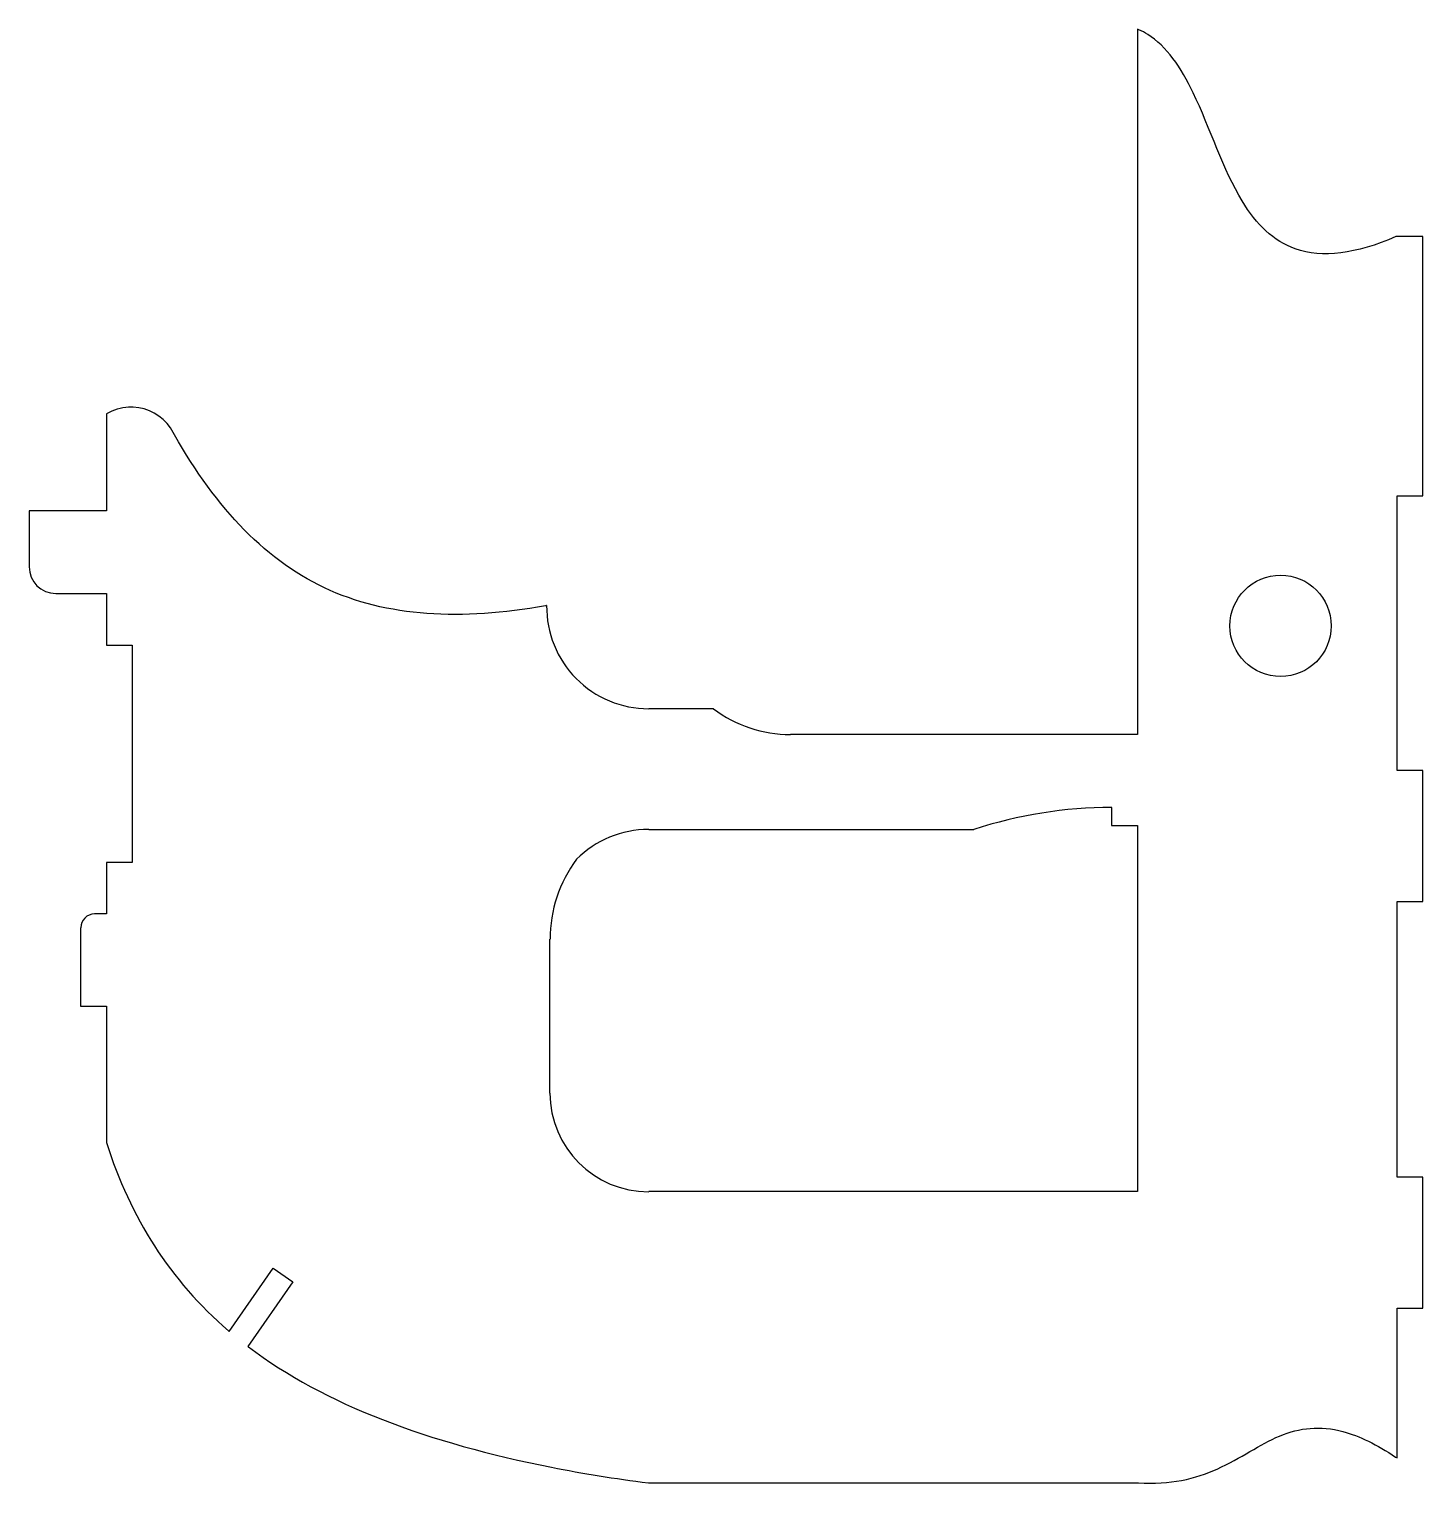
# Model space of a CAD drawing. Header units: millimetres. Extents: x -54 to 54, y -56 to 56.
import ezdxf

# ---------------------------------------------------------------- set-up
doc = ezdxf.new("R2010")
doc.units = ezdxf.units.MM
doc.layers.get('0').update_dxf_attribs({"linetype": 'CONTINUOUS'})

msp = doc.modelspace()

# ---------------------------------------------------------------- linework, layer by layer
for p, q in [((31.93, 56.43), (31.93, 1.7)), ((54.08, 40.34), (51.98, 40.34)), ((54.08, 20.24), (54.08, 40.34)), ((-46, 27.11), (-46.35, 27.11)), ((-48.07, 26.59), (-48.07, 19.07)), ((52.08, -1.09), (52.08, 20.24)), ((52.08, 20.24), (54.08, 20.24)), ((-48.07, 19.07), (-54.08, 19.07)), ((-54.08, 19.07), (-54.08, 14.72)), ((-52, 12.64), (-48.07, 12.64)), ((-48.07, 12.64), (-48.07, 8.64)), ((-48.07, 8.64), (-46.08, 8.64)), ((-46.08, 8.64), (-46.08, -8.21)), ((-0.97, 3.7), (-6, 3.7)), ((31.93, 1.7), (5, 1.7)), ((54.08, -1.09), (52.08, -1.09)), ((54.08, -11.24), (54.08, -1.09)), ((29.92, -3.94), (29.92, -5.35)), ((29.92, -5.35), (31.93, -5.35)), ((31.93, -5.35), (31.93, -33.75)), ((-6, -5.65), (19.24, -5.65)), ((-46.08, -8.21), (-48.07, -8.21)), ((-48.07, -8.21), (-48.07, -12.21)), ((52.08, -32.64), (52.08, -11.24)), ((52.08, -11.24), (54.08, -11.24)), ((-48.07, -12.21), (-49, -12.21)), ((-50.08, -13.28), (-50.08, -19.36)), ((-13.66, -26.1), (-13.66, -14.16)), ((-50.08, -19.36), (-48.07, -19.36)), ((-48.07, -19.36), (-48.07, -29.94)), ((54.08, -32.64), (52.08, -32.64)), ((54.08, -42.79), (54.08, -32.64)), ((31.93, -33.75), (-6, -33.75)), ((-38.55, -44.59), (-35.13, -39.69)), ((-35.13, -39.69), (-33.62, -40.75)), ((-33.62, -40.75), (-37.11, -45.76)), ((52.08, -54.41), (52.08, -42.79)), ((52.08, -42.79), (54.08, -42.79)), ((-6, -56.35), (32, -56.35))]:
    msp.add_line(p, q)
msp.add_circle((43.03, 10.14), 3.93)
for centre, radius, start, end in [((-46.17, 23.39), 3.72, 92.7028, 120.6917), ((-46.17, 23.39), 3.72, 34.441, 87.2972), ((-52, 14.72), 2.07, 180, 270), ((-6, 11.63), 7.92, 179.3503, 270), ((5, 11.63), 9.92, 232.986, 270), ((30.05, -38.99), 35.05, 90.2021, 107.9629), ((-6, -13.57), 7.92, 90, 134.9609), ((-3.29, -14.16), 10.36, 143.274, 180), ((-49, -13.28), 1.07, 90, 180), ((-6, -26.1), 7.66, 180, 270)]:
    msp.add_arc(centre, radius, start, end)
for points, knots in [([(51.98, 40.34), (51.98, 40.34), (51.97, 40.34), (51.97, 40.34), (48.89, 38.98), (46.27, 38.65), (44.17, 39.39), (42.5, 39.98), (41.16, 41.27), (40.05, 43.1), (38.6, 45.48), (37.56, 48.76), (36.25, 51.49), (35.3, 53.46), (34.19, 55.11), (32.73, 56.02), (32.51, 56.16), (32.27, 56.28), (32.03, 56.39), (32, 56.4), (31.96, 56.42), (31.93, 56.43)], [-1.000422, -1.000422, -1.000422, -1.000422, -1, -1, -1, -0.728249, -0.728249, -0.728249, -0.513522, -0.513522, -0.513522, -0.234149, -0.234149, -0.234149, -0.031405, -0.031405, -0.031405, 0, 0, 0, 0.004607, 0.004607, 0.004607, 0.004607]), ([(-13.92, 11.72), (-13.95, 11.71), (-13.98, 11.71), (-14.01, 11.7), (-20.51, 10.53), (-26.31, 10.81), (-31.16, 13.09), (-36.01, 15.38), (-39.9, 19.7), (-43.1, 25.49), (-43.1, 25.5), (-43.1, 25.5), (-43.1, 25.5)], [-1.002178, -1.002178, -1.002178, -1.002178, -1, -1, -1, -0.5212029, -0.5212029, -0.5212029, -0.0424057, -0.0424057, -0.0424057, -0.0423175, -0.0423175, -0.0423175, -0.0423175]), ([(-48.07, -29.94), (-48.07, -29.95), (-48.07, -29.95), (-48.07, -29.95), (-46.23, -35.75), (-43.14, -40.66), (-38.61, -44.54), (-38.59, -44.56), (-38.57, -44.58), (-38.55, -44.59)], [0.1761456, 0.1761456, 0.1761456, 0.1761456, 0.1763448, 0.1763448, 0.1763448, 0.487447, 0.487447, 0.487447, 0.4888906, 0.4888906, 0.4888906, 0.4888906]), ([(-37.11, -45.76), (-37.09, -45.77), (-37.07, -45.78), (-37.05, -45.8), (-31.11, -50.28), (-23.08, -53.25), (-13.54, -55.13), (-11.13, -55.61), (-8.62, -56.01), (-6.01, -56.35), (-6.01, -56.35), (-6.01, -56.35), (-6, -56.35)], [0.5208727, 0.5208727, 0.5208727, 0.5208727, 0.522111, 0.522111, 0.522111, 0.9036146, 0.9036146, 0.9036146, 1, 1, 1, 1.0000589, 1.0000589, 1.0000589, 1.0000589]), ([(32, -56.35), (34.46, -56.5), (36.44, -56.02), (38.1, -55.27), (39.95, -54.44), (41.44, -53.35), (42.96, -52.71), (44.52, -52.06), (46.11, -51.89), (47.87, -52.36), (49.15, -52.71), (50.52, -53.37), (51.96, -54.34), (52, -54.36), (52.04, -54.39), (52.08, -54.41)], [0.000076, 0.000076, 0.000076, 0.000076, 0.24539, 0.24539, 0.24539, 0.516656, 0.516656, 0.516656, 0.7956, 0.7956, 0.7956, 1, 1, 1, 1.005502, 1.005502, 1.005502, 1.005502])]:
    msp.add_open_spline(points, degree=3, knots=knots)

doc.saveas('drawing.dxf')
